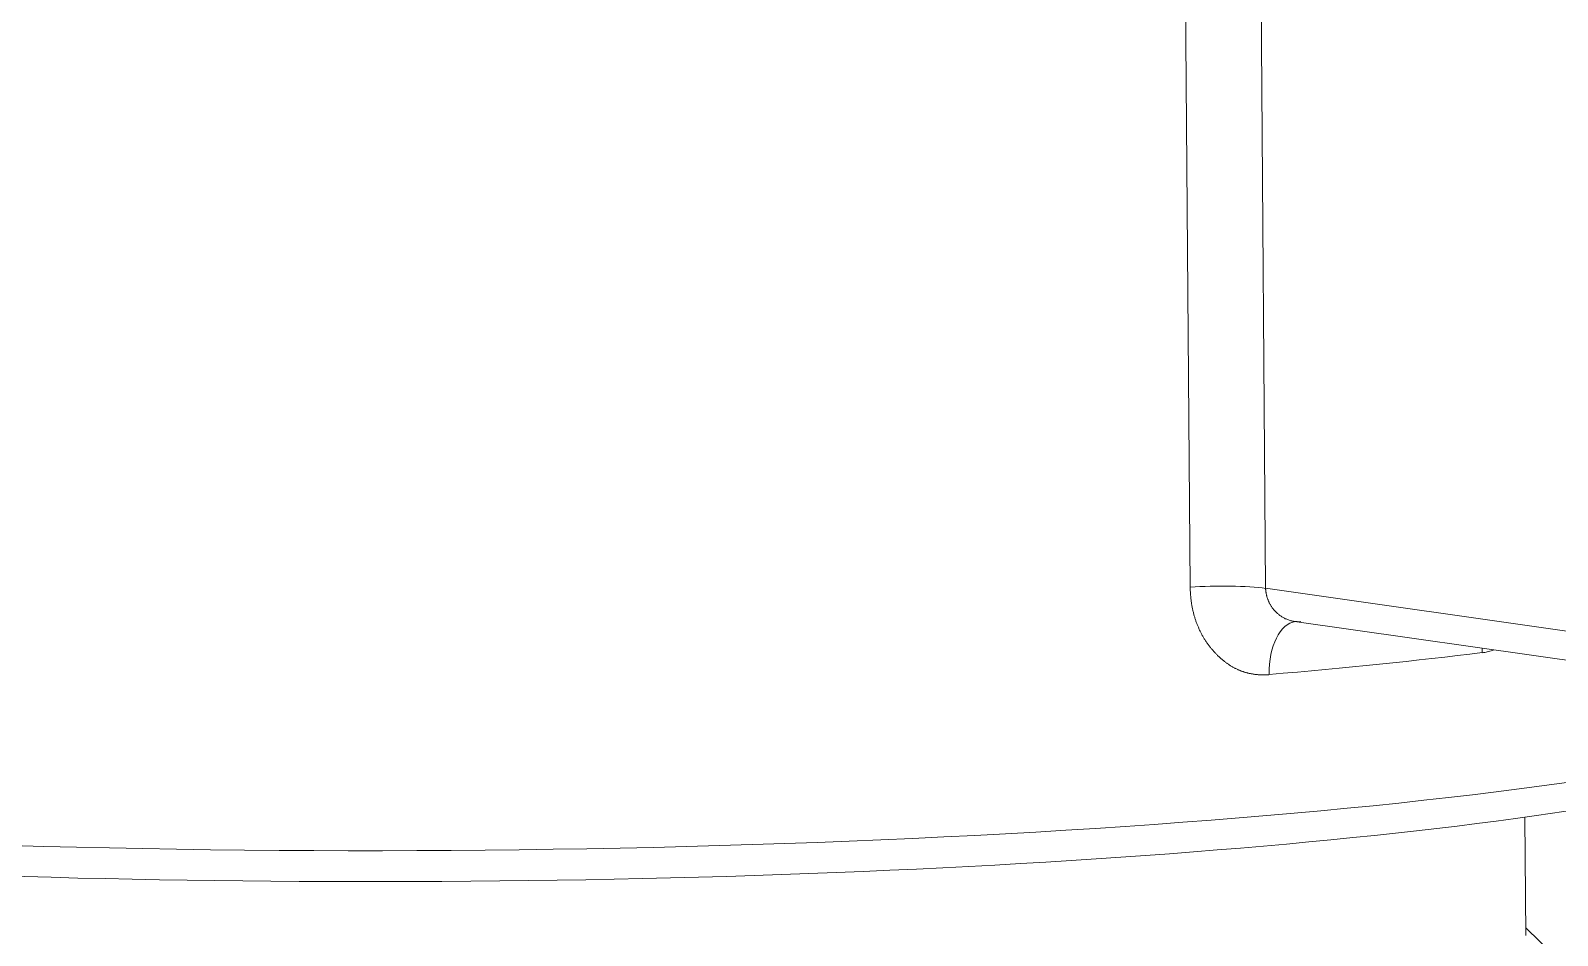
# Model space of a CAD drawing. Extents: x 14045 to 14886, y -16070 to -15429.
# Drawn here: x 14682.84 to 14695.77, y -15732.78 to -15725.12 of the extents above; entities that cross this region are included whole.
import ezdxf

# ---------------------------------------------------------------- set-up
doc = ezdxf.new("R2010")
doc.units = 0
doc.header["$MEASUREMENT"] = 0
doc.layers.get('0').update_dxf_attribs({"color": 3, "linetype": 'CONTINUOUS'})

msp = doc.modelspace()

# ---------------------------------------------------------------- linework, layer by layer
at = {"linetype": 'Continuous', "lineweight": 13, "extrusion": (-0.007688, 0.992816, 0.119401)}
for p, q in [((14692.661, -15729.834), (14692.527, -15712.559)), ((14693.166, -15712.568), (14693.3, -15729.843)), ((14693.3, -15729.843), (14702.43, -15731.142))]:
    msp.add_line(p, q, dxfattribs=at)
at = {"linetype": 'Continuous', "lineweight": 18, "extrusion": (-0.007688, 0.992816, 0.119401)}
for p, q in [((14693.544, -15730.124), (14702.622, -15731.415)), ((14695.503, -15732.784), (14695.496, -15731.781)), ((14696.576, -15733.76), (14695.503, -15732.719))]:
    msp.add_line(p, q, dxfattribs=at)
at = {"linetype": 'Continuous', "lineweight": 13}
for centre, major_axis, start_param, end_param in [((14692.909, -15729.884), (0.5, 0.004), 0.671665, 2.088002), ((14686.477, -15729.378), (12.5, 0.097), 5.291615, 5.476494), ((14686.486, -15730.57), (-12.5, -0.097), 0.000051, 2.892673)]:
    msp.add_ellipse(centre, major_axis=major_axis, ratio=0.119401, start_param=start_param, end_param=end_param, dxfattribs=at)
at = {"linetype": 'Continuous', "lineweight": 18}
for centre, major_axis, ratio, start_param, end_param in [((14693.603, -15730.622), (-0.043, 0.498), 0.54346, 0.025325, 1.428072), ((14695.48, -15730.43), (-0.061, 0.496), 0.686941, 1.32659, 1.405745), ((14686.488, -15730.868), (12.2, 0.094), 0.119401, 3.473671, 5.962696)]:
    msp.add_ellipse(centre, major_axis=major_axis, ratio=ratio, start_param=start_param, end_param=end_param, dxfattribs=at)
at = {"linetype": 'Continuous', "lineweight": 13}
for points, knots in [([(14693.328, -15730.575), (14693.325, -15730.575), (14693.317, -15730.575), (14693.305, -15730.576), (14693.294, -15730.577), (14693.282, -15730.577), (14693.271, -15730.577), (14693.26, -15730.577), (14693.248, -15730.576), (14693.237, -15730.575), (14693.226, -15730.574), (14693.215, -15730.573), (14693.204, -15730.572), (14693.193, -15730.57), (14693.182, -15730.568), (14693.172, -15730.566), (14693.161, -15730.564), (14693.15, -15730.562), (14693.14, -15730.559), (14693.129, -15730.556), (14693.119, -15730.553), (14693.108, -15730.549), (14693.098, -15730.546), (14693.088, -15730.542), (14693.078, -15730.538), (14693.068, -15730.533), (14693.058, -15730.529), (14693.048, -15730.524), (14693.038, -15730.519), (14693.028, -15730.514), (14693.018, -15730.508), (14693.008, -15730.503), (14692.999, -15730.497), (14692.989, -15730.49), (14692.98, -15730.484), (14692.97, -15730.478), (14692.961, -15730.471), (14692.952, -15730.464), (14692.943, -15730.456), (14692.933, -15730.449), (14692.924, -15730.441), (14692.915, -15730.433), (14692.907, -15730.425), (14692.898, -15730.417), (14692.889, -15730.408), (14692.88, -15730.399), (14692.872, -15730.39), (14692.86, -15730.377), (14692.845, -15730.36), (14692.827, -15730.339), (14692.811, -15730.317), (14692.795, -15730.294), (14692.78, -15730.271), (14692.767, -15730.248), (14692.753, -15730.224), (14692.741, -15730.199), (14692.73, -15730.174), (14692.719, -15730.149), (14692.71, -15730.123), (14692.701, -15730.096), (14692.693, -15730.069), (14692.686, -15730.041), (14692.68, -15730.013), (14692.674, -15729.985), (14692.67, -15729.955), (14692.666, -15729.926), (14692.664, -15729.896), (14692.662, -15729.865), (14692.661, -15729.844), (14692.661, -15729.834)], [0, 0, 0, 0, 0.011223, 0.022376, 0.033462, 0.044485, 0.055448, 0.066352, 0.077203, 0.088002, 0.098753, 0.10946, 0.120124, 0.130751, 0.141343, 0.151903, 0.162435, 0.172943, 0.18343, 0.193899, 0.204353, 0.214798, 0.225235, 0.235669, 0.246102, 0.25654, 0.266984, 0.277439, 0.287909, 0.298396, 0.308904, 0.319437, 0.329998, 0.340591, 0.351218, 0.361884, 0.372592, 0.383344, 0.394145, 0.404996, 0.415903, 0.426867, 0.437891, 0.44898, 0.460134, 0.471359, 0.482656, 0.494028, 0.518814, 0.543328, 0.567599, 0.591658, 0.615536, 0.639265, 0.662879, 0.68641, 0.709893, 0.733361, 0.756848, 0.780388, 0.804014, 0.827761, 0.85166, 0.875743, 0.900043, 0.924589, 0.949412, 0.97454, 1, 1, 1, 1]), ([(14695.233, -15730.365), (14695.228, -15730.367), (14695.216, -15730.371), (14695.198, -15730.377), (14695.177, -15730.382), (14695.155, -15730.386), (14695.141, -15730.388), (14695.133, -15730.389)], [0, 0, 0, 0, 0.141416, 0.352386, 0.565614, 0.781391, 1, 1, 1, 1])]:
    msp.add_open_spline(points, degree=3, knots=knots, dxfattribs=at)
at = {"linetype": 'Continuous', "lineweight": 18}
msp.add_open_spline([(14693.3, -15729.843), (14693.3, -15729.846), (14693.3, -15729.85), (14693.3, -15729.857), (14693.301, -15729.864), (14693.302, -15729.872), (14693.303, -15729.879), (14693.304, -15729.887), (14693.306, -15729.895), (14693.308, -15729.903), (14693.31, -15729.912), (14693.312, -15729.92), (14693.315, -15729.929), (14693.318, -15729.938), (14693.322, -15729.947), (14693.326, -15729.956), (14693.33, -15729.966), (14693.335, -15729.975), (14693.341, -15729.984), (14693.346, -15729.994), (14693.352, -15730.003), (14693.359, -15730.012), (14693.366, -15730.022), (14693.374, -15730.031), (14693.382, -15730.04), (14693.391, -15730.048), (14693.4, -15730.057), (14693.41, -15730.065), (14693.42, -15730.073), (14693.431, -15730.081), (14693.442, -15730.088), (14693.454, -15730.094), (14693.466, -15730.101), (14693.479, -15730.106), (14693.493, -15730.111), (14693.507, -15730.116), (14693.521, -15730.12), (14693.536, -15730.123), (14693.551, -15730.125), (14693.567, -15730.126), (14693.582, -15730.127), (14693.593, -15730.126), (14693.599, -15730.126)], degree=3, knots=[0, 0, 0, 0, 0.013848, 0.028243, 0.043187, 0.058685, 0.07474, 0.091355, 0.108533, 0.126275, 0.144585, 0.163464, 0.182914, 0.202936, 0.223533, 0.244705, 0.266454, 0.28878, 0.311686, 0.335172, 0.359239, 0.383888, 0.40912, 0.434935, 0.461334, 0.488318, 0.515887, 0.544043, 0.572784, 0.602113, 0.63203, 0.662534, 0.693627, 0.725309, 0.75758, 0.79044, 0.82389, 0.857931, 0.892562, 0.927783, 0.963596, 1, 1, 1, 1], dxfattribs=at)

doc.saveas('drawing.dxf')
